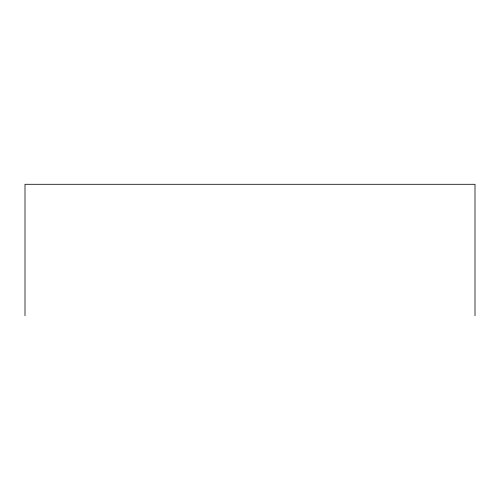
<?xml version="1.0" encoding="UTF-8"?>
<svg xmlns="http://www.w3.org/2000/svg" width="500" height="500" viewBox="0 0 500 500"><rect width="100%" height="100%" fill="white"/><g stroke="black" fill="none" stroke-linecap="round" stroke-linejoin="round"><path stroke-width="0.75" d="M475 315.706L475 184.294L25 184.294L25 315.706"/></g></svg>
